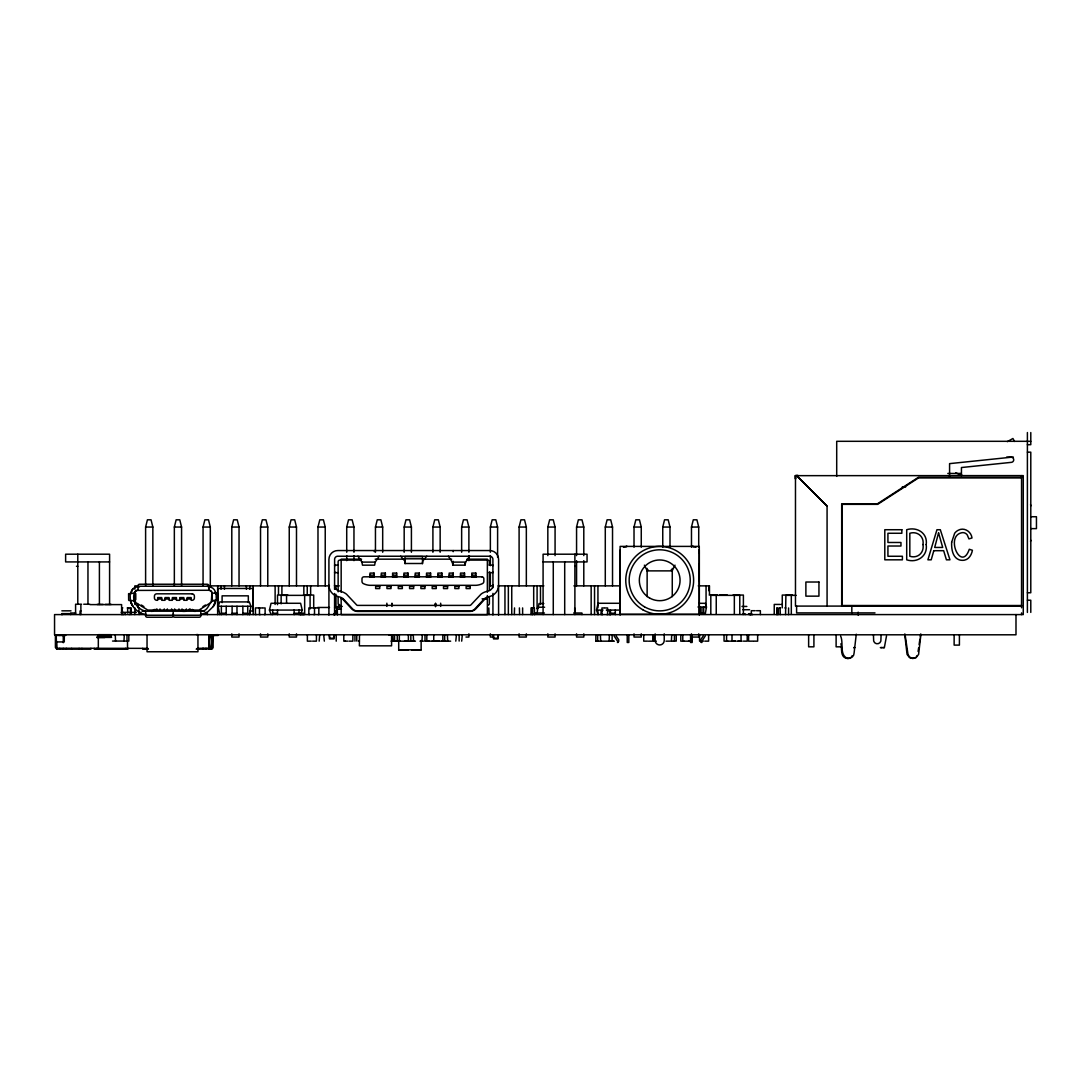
<?xml version="1.0" encoding="UTF-8"?>
<svg xmlns="http://www.w3.org/2000/svg" width="1091" height="1091" viewBox="0 0 1091 1091"><rect width="100%" height="100%" fill="white"/><g stroke="black" fill="none" stroke-linecap="round" stroke-linejoin="round"><path stroke-width="1.5" d="M620.111 550.137L620.111 614.274L699.29 614.26L699.29 550.137M211.913 593.477L211.777 592.468A2.918 2.918 0 0 0 209.717 590.408L208.736 590.272L208.736 585.512A1.691 1.282 0 0 0 207.045 584.231L139.743 584.231A1.691 1.282 0 0 0 138.039 585.512L138.039 590.272M750.594 614.642L750.594 613.688L749.053 613.674M207.358 614.642L207.385 613.251M435.582 606.405L435.554 603.2L435.486 606.705M492.941 585.049L492.887 585.867A5.96 5.96 0 0 1 488.918 590.831L485.972 591.663A14.51 14.51 0 0 0 481.049 594.145L470.848 604.973A1.582 1.582 0 0 1 469.88 605.396L357.63 605.396A1.582 1.582 0 0 1 356.662 604.973L346.461 594.145A14.51 14.51 0 0 0 341.551 591.663L338.605 590.831A5.96 5.96 0 0 1 334.623 585.867L334.582 585.049M379.177 556.205L375.222 562.11L374.636 565.165L362.485 565.165L361.912 562.11L357.957 556.205M469.566 556.205L465.612 562.11L465.025 565.165L452.874 565.165L452.288 562.11L448.346 556.205M334.432 634.662L334.01 638.903L329.496 638.903L329.059 634.662M498.451 634.662L498.028 638.903L493.5 638.903L493.077 634.662M856.271 634.212L854.103 652.977C854.171 657.055 849.684 659.387 846.057 658.268C840.015 656.359 842.225 648.313 840.916 643.745M920.94 634.212L918.595 654.395L916.031 657.723L912.376 658.459M212.131 601.318L212.2 593.177L212.281 600.65L217.859 600.132L217.805 593.681A1.691 1.282 -90 0 0 216.904 593.177L212.145 593.177M134.875 593.477L134.998 592.468A2.918 2.918 0 0 1 137.071 590.408L208.913 590.272M211.381 647.904A1.691 1.691 0 0 1 209.745 649.159L211.381 647.904L211.436 636.38A1.691 1.691 0 0 0 210.945 635.18L209.745 634.676M708.659 590.654L709.3 585.867M435.077 605.41L435.486 603.582M918.09 651.436L918.608 647.945M919.099 644.59L919.904 639.135M920.231 636.98L920.64 634.212M705.277 614.056L706.463 606.991L705.277 603.309L698.69 603.309M882.892 647.604L884.365 647.604L886.519 635.93M249.307 614.588L250.944 606.269L249.307 601.918L219.782 601.918L218.145 606.269L219.782 614.588M335.96 613.442L337.324 609.624M335.578 613.456L336.246 610.319M334.201 634.907L333.451 638.235L330.055 638.235L329.305 634.907M498.219 634.907L497.455 638.235L494.073 638.235L493.309 634.907M271.073 614.588L269.436 610.074L271.073 603.282L300.598 603.282L302.234 610.074L300.598 614.588M598.127 614.588L596.477 610.074L598.127 603.282L619.443 603.282M145.608 585.867L145.608 527.048L147.421 519.807L151.035 519.807L152.849 527.048L152.849 585.867M174.342 585.867L174.342 527.048L176.142 519.807L179.77 519.807L181.57 527.048L181.57 585.867M203.062 585.867L203.062 527.048L204.876 519.807L208.49 519.807L210.304 527.048L210.304 585.867M231.797 585.867L231.797 527.048L233.61 519.807L237.224 519.807L239.038 527.048L239.038 585.867M260.531 585.867L260.531 527.048L262.331 519.807L265.959 519.807L267.772 527.048L267.772 585.867M289.251 585.867L289.251 527.048L291.065 519.807L294.693 519.807L296.493 527.048L296.493 585.867M317.986 585.867L317.986 527.048L319.799 519.807L323.413 519.807L325.227 527.048L325.227 585.867M346.72 552.251L346.72 527.048L348.534 519.807L352.148 519.807L353.961 527.048L353.961 552.251M375.454 552.251L375.454 527.048L377.254 519.807L380.882 519.807L382.682 527.048L382.682 552.251M404.175 552.251L404.175 527.048L405.988 519.807L409.602 519.807L411.416 527.048L411.416 552.251M432.909 552.251L432.909 527.048L434.723 519.807L438.337 519.807L440.15 527.048L440.15 552.251M461.643 552.251L461.643 527.048L463.443 519.807L467.071 519.807L468.885 527.048L468.885 552.251M490.364 552.251L490.364 527.048L492.177 519.807L495.805 519.807L497.605 527.048L497.605 557.296M519.098 585.867L519.098 527.048L520.912 519.807L524.526 519.807L526.339 527.048L526.339 585.867M547.832 555.605L547.832 527.048L549.646 519.807L553.26 519.807L555.074 527.048L555.074 555.605M576.566 555.605L576.566 527.048L578.366 519.807L581.994 519.807L583.794 527.048L583.794 555.605M605.287 585.867L605.287 527.048L607.101 519.807L610.715 519.807L612.528 527.048L612.528 585.867M634.021 547.205L634.021 527.048L635.835 519.807L639.449 519.807L641.263 527.048L641.263 547.205M662.755 547.205L662.755 527.048L664.555 519.807L668.183 519.807L669.997 527.048L669.997 547.205M691.476 547.205L691.476 527.048L693.29 519.807L696.917 519.807L698.717 527.048L698.717 547.205M334.801 571.82L334.582 572.666L338.36 572.666M492.709 565.956L492.941 565.111L489.15 565.111M336.246 610.387L337.31 609.173L337.392 614.615M422.517 562.724L422.776 560.938L426.799 556.205M335.414 614.151L335.96 613.374M536.717 608.751L538.477 607.237M209.745 648.368C212.268 647.099 212.268 636.721 209.745 635.467M337.024 610.305L336.001 614.219L333.641 614.642M644.386 565.152L647.277 570.879L672.124 570.879L675.015 565.152M452.97 565.165L453.188 561.306M705.291 635.971L701.104 642.381L701.936 642.476L700.681 641.481L700.681 639.762L703.272 635.971M181.12 610.96L182.783 609.951M132.829 588.895L130.811 593.777A6.901 6.901 0 0 1 137.711 586.876L139.484 586.876M213.168 606.596L215.636 600.636A8.442 8.442 0 0 1 213.168 606.596L207.767 611.887L201.249 614.588M851.362 656.85L852.235 655.718M916.249 656.85L917.122 655.718M485.1 598.836L475.867 608.819A8.36 8.36 0 0 1 469.798 611.437L357.725 611.437A8.36 8.36 0 0 1 351.643 608.805L342.465 598.891L341.169 598.754M151.813 611.492L154.39 609.419M537.618 608.219L538.518 607.837M647.277 570.879L648.368 570.034M202.899 606.596L205.422 605.014M1007.348 441.637L1012.912 438.5L1014.575 441.46M623.506 547.3L627.011 546.4M850.216 657.723L847.475 658.459M913.794 658.268L915.117 657.723M335.196 613.674L333.641 613.688L335.428 613.592M139.143 614.547L138.939 609.583M514.338 614.547L514.543 607.919M780.31 614.588L780.106 607.96M137.93 590.272L136.811 590.422A3.478 3.478 0 0 0 134.357 592.877C131.588 601.155 137.616 609.46 145.648 611.192L145.648 615.951A1.691 1.282 0 0 0 147.353 617.233L171.478 617.233A1.691 1.282 0 0 0 173.169 615.951M197.171 648.368L212.077 648.095L212.54 636.162A2.414 2.414 0 0 1 214.136 634.771L218.077 634.689L218.077 635.467L214.545 635.48A1.623 1.623 0 0 0 213.14 637.089L213.14 647.454L212.295 648.927L196.203 649.159M625.77 546.55L626.902 546.4M115.564 641.14L115.251 634.798M336.219 641.167L336.219 634.798M358.353 641.167L359.062 641.14M393.115 641.14L392.746 634.798M398.815 641.167L397.274 641.167L397.274 634.798M413.571 641.14L413.257 634.798M415.112 641.14L415.439 641.14M442.605 641.167L445.824 641.167M447.705 641.14L447.392 634.798M600.691 641.14L600.377 634.798M648.681 641.167L652.773 641.167L652.773 634.798M433.482 641.14L432.145 641.14M256.221 614.547L255.43 614.588L255.43 607.919L257.831 607.919M260.258 614.588L259.467 614.628L259.467 607.96M309.639 614.547L308.848 614.588L308.848 607.919L311.249 607.919M337.842 614.547L337.051 614.588L337.051 607.919L337.842 607.919M602.737 614.588L601.946 614.628L601.946 607.96L604.346 607.96M426.417 641.167L427.536 641.14M396.456 641.167L397.724 641.14M404.938 641.167L407.229 641.167M419.967 641.167L423.526 641.14M426.022 641.167L427.29 641.14M427.808 641.167L429.077 641.14L427.754 641.14M441.623 641.167L442.891 641.14L442.796 634.798M666.015 641.167L669.847 641.14M684.057 641.14L682.789 641.167L682.789 634.798M727.833 641.14L726.565 641.167L726.565 634.798M738.184 641.167L739.439 641.167M752.585 614.574L751.317 614.588L751.317 610.701L755.163 610.701M610.755 641.167L611.683 641.167M798.039 475.635L795.475 475.649L795.503 478.963L795.475 475.649L798.162 475.608L795.475 475.662L795.475 606.091L1021.558 606.091M182.674 611.369L185.415 611.342M880.342 647.604L881.814 647.604M884.365 647.604L880.887 647.604M611.287 641.167L613.947 641.167L595.85 641.167L595.85 634.798M1030.79 441.31L836.702 441.31L836.702 476.385M1027.395 444.692L1030.79 444.692L1030.79 432.541M1027.395 452.165L1030.79 452.165L1030.79 592.754L1027.395 592.754M1006.625 457.088L1013.403 457.088M947.806 473.453L961.266 473.453M795.475 475.662L1023.263 475.608L1023.263 614.588L200.799 614.588M1021.558 477.312L918.404 477.312L877.491 503.769L841.693 503.769L841.693 606.091M1021.558 477.872L918.567 477.872L877.655 504.342L842.252 504.342L842.252 605.519L1021.558 605.519M902.271 486.927L905.68 486.927M1030.79 516.725L1036.45 516.725L1036.45 528.63L1030.79 528.63M145.608 527.048L152.849 527.048M174.342 527.048L181.57 527.048M203.062 527.048L210.304 527.048M231.797 527.048L239.038 527.048M260.531 527.048L267.772 527.048M289.251 527.048L296.493 527.048M317.986 527.048L325.227 527.048M346.72 527.048L353.961 527.048M375.454 527.048L382.682 527.048M404.175 527.048L411.416 527.048M432.909 527.048L440.15 527.048M461.643 527.048L468.885 527.048M490.364 527.048L497.605 527.048M519.098 527.048L526.339 527.048M547.832 527.048L555.074 527.048M576.566 527.048L583.794 527.048M605.287 527.048L612.528 527.048M634.021 527.048L641.263 527.048M662.755 527.048L669.997 527.048M691.476 527.048L698.717 527.048M405.006 558.81L422.517 558.81M361.557 559.165L341.169 559.165L341.169 592.154M375.168 559.165L404.065 559.165M422.762 559.165L451.66 559.165M466.962 559.165L487.363 559.165L487.363 592.222M361.189 560.092L339.833 560.092A1.691 1.691 0 0 0 338.128 561.797L338.128 591.827M467.971 560.092L487.691 560.092A1.691 1.691 0 0 1 489.382 561.797L489.382 565.124M109.591 561.92L65.624 561.92L65.624 554.201L109.591 554.201L109.591 604.4M543.086 561.92L587.053 561.92L587.053 554.201L543.086 554.201L543.086 614.588M361.912 562.11L375.222 562.11M452.288 562.11L465.612 562.11M405.006 563.501L422.517 563.501M338.36 565.111L334.582 565.111L334.801 565.956M76.479 566.284L77.788 566.284M574.889 566.284L576.198 566.284M489.15 572.666L492.941 572.666L492.709 571.82M369.985 575.175L374.063 575.175M381.305 575.175L385.368 575.175M392.61 575.175L396.688 575.175M403.915 575.175L407.993 575.175M415.235 575.175L419.299 575.175M426.54 575.175L430.618 575.175M437.859 575.175L441.923 575.175M449.165 575.175L453.242 575.175M460.484 575.175L464.548 575.175M471.789 575.175L475.867 575.175M138.257 585.867L134.861 585.867L134.861 589.235M207.413 585.867L329.441 585.867M335.796 585.867L339.369 585.867M489.764 585.867L493.268 585.867M498.205 585.867L543.85 585.867M573.907 585.867L619.879 585.867L619.879 604.455M698.24 585.867L709.464 585.867L709.464 594.309M134.316 593.177L128.588 593.681L128.656 600.132A1.691 1.282 -90 0 0 129.556 600.636L134.248 600.636M287.847 595.059L277.509 595.059L277.509 604.673M303.38 595.059L313.703 595.059L313.703 607.864M709.205 595.059L717.523 595.059M719.624 595.059L727.302 595.059M733.057 595.059L743.394 595.059L743.394 614.369M792.598 595.059L782.261 595.059L782.261 607.864M796.103 595.359L785.888 595.359L785.561 614.588M482.099 598.836L487.363 598.836M157.663 599.027L161.741 599.027M165.014 599.027L169.091 599.027M172.378 599.027L176.442 599.027M179.729 599.027L183.793 599.027M187.079 599.027L191.143 599.027M1027.395 600.227L1030.79 600.227L1030.79 612.419M543.809 603.555L539.036 603.555L538.34 607.237L544.614 607.237M81.58 604.223L75.593 604.223L75.593 614.178M83.734 604.223L89.735 604.223M97.099 604.428L103.099 604.428M105.241 604.428L111.241 604.428M780.242 604.428L774.242 604.428L774.242 614.383M781.306 604.428L782.383 604.428M89.939 604.605L121.606 604.605L121.606 614.588M218.145 606.269L250.944 606.269M342.274 606.432L337.392 606.432L336.942 609.228L341.469 609.228M741.962 606.432L746.844 606.432M697.981 606.991L706.463 606.991M317.672 607.469L329.509 607.469M334.582 607.469L337.951 607.469M122.847 607.919L121.987 607.919L121.987 612.924M127.238 607.919L130.934 607.919L130.934 612.897M138.462 607.96L139.348 607.919M258.69 607.919L261.854 607.96M262.713 607.96L265.113 607.96L265.113 614.628L264.322 614.588M312.108 607.919L315.585 607.919M316.445 607.919L318.831 607.919L318.831 614.588L318.04 614.547M488.836 607.919L489.041 614.547M519.398 607.919L519.602 614.547M534.263 607.96L531.031 607.96L531.031 614.628M605.205 607.96L607.605 607.96L607.605 614.628L606.814 614.588M779.615 607.919L780.515 607.96M784.879 607.919L785.765 607.96M537.781 608.26L537.14 613.033M742.848 609.719L749.585 609.719M269.436 610.074L302.234 610.074M596.477 610.074L603.05 610.074M606.323 610.074L619.443 610.074M602.355 610.701L601.086 610.701L601.086 614.588M607.592 610.701L610.142 610.701L610.142 614.588L608.873 614.574M756.54 610.701L760.372 610.701L760.372 614.588M61.86 610.837L71.01 610.837M80.884 610.96L80.066 610.96L80.066 614.588M121.606 610.96L122.437 610.96L122.437 614.588M249.594 611.001L252.948 611.001L252.948 588.472L217.723 588.472L217.723 611.001M121.183 612.365L136.402 612.365M75.688 613.006L70.751 613.006L70.697 614.588M544.409 612.978L534.713 612.978L534.713 614.588M573.689 613.006L581.926 613.006L581.926 614.588M700.177 612.924L703.695 612.924M874.996 612.897L796.607 612.897L796.607 606.091M221.364 613.251L226.232 613.251M232.11 613.251L236.979 613.251M242.857 613.251L247.725 613.251M272.655 613.251L277.523 613.251M294.147 613.251L299.002 613.251M610.455 613.251L615.31 613.251M70.697 613.619L61.86 613.619L61.86 614.588M748.958 613.851L751.713 613.851M146.358 614.588L54.55 614.588L54.55 634.798L1015.994 634.798L1015.994 614.588M98.354 634.676L110.846 634.676M196.489 634.58L197.948 634.58L197.948 651.763L147.04 651.763L147.04 634.798M388.846 634.921L391.587 634.921M55.355 634.689L55.355 635.48L65.705 635.48M97.917 635.48L111.377 635.48M97.631 636.953L107.982 636.953M96.949 637.062L111.527 637.062M465.98 637.049L468.885 637.049L468.885 633.83M493.268 637.049L490.364 637.049L490.364 633.83M96.949 637.403L111.527 637.403M96.894 637.512L104.777 637.512L104.341 636.953M112.537 641.058L127.006 641.058L127.006 634.894M311.276 641.14L307.376 641.167L307.376 634.798M312.599 641.14L316.431 641.167L316.431 634.798M324.341 641.14L323.7 634.798M344.633 641.14L347.634 641.14M349.011 641.14L352.843 641.167L352.843 634.798M358.666 641.14L359.389 641.14M391.028 641.14L393.646 641.167M394.969 641.14L400.288 641.14M404.543 641.14L409.48 641.14M410.148 641.14L413.898 641.14M414.485 641.14L412.725 641.14M425.19 641.14L438.541 641.14M438.964 641.14L442.796 641.167M446.301 641.14L450.665 641.167M455.793 641.14L456.433 634.798M461.684 641.14L462.325 634.798M647.563 641.14L643.731 641.167L643.731 634.798M656.332 641.14L653.782 641.167L653.782 634.798M671.074 641.14L675.056 641.167M703.381 641.14L699.549 641.167L699.549 634.798M704.759 641.14L708.605 641.167L708.605 634.798M735.839 641.14L724.056 641.167L724.056 634.798M737.216 641.14L742.016 641.14M743.394 641.14L747.226 641.167L747.226 634.798M752.913 641.14L748.59 641.167L748.59 634.798M753.813 641.14L757.645 641.167L757.645 634.798M841.393 646.827L836.115 646.827L836.115 634.948M56.2 635.521L56.65 648.245L147.899 648.368M148.403 649.159L142.73 649.159L142.73 648.368M398.965 649.813L420.881 649.813M408.225 650.072L398.706 650.168L398.706 640.512M411.621 650.072L421.14 650.168L421.14 640.512M595.85 641.167L598.113 641.167M748.999 614.574L750.594 614.574M300.066 613.183L304.171 613.251L304.144 614.642L299.957 614.56M739.78 641.14L741.048 641.167L741.048 634.798M731.843 641.14L733.111 641.167L732.006 641.167L732.006 634.798M734.338 641.14L735.607 641.167M688.585 641.14L689.839 641.167M433.809 641.14L435.064 641.167L433.741 641.167L433.741 634.798M435.595 641.14L436.864 641.167M407.107 641.14L408.375 641.167L408.375 634.798M405.511 641.167L399.333 641.167L399.333 634.798M438.077 641.167L439.209 641.167M313.717 614.547L314.508 614.588L314.508 607.919M671.401 641.14L671.715 634.798M609.105 641.14L609.419 634.798M421.985 641.14L422.299 634.798M345.274 641.167L343.801 641.167L343.801 634.798M319.172 641.167L319.69 634.798M123.979 641.14L124.292 634.798M693.508 546.523L692.499 546.4L695.894 547.3M913.29 658.459L909.621 657.723L907.071 654.395L904.712 634.212M210.522 587.108L208.749 586.876A6.901 6.901 0 0 1 215.636 593.777L215.404 591.99M57.1 649.159L55.409 647.454L55.409 635.521M145.198 614.588C138.625 613.101 131.67 607.619 130.811 600.636A8.442 8.442 0 0 0 133.279 606.596M955.73 472.88L962.085 475.281M911.858 658.268L909.403 656.85L907.985 654.395L905.025 634.212M847.189 658.268C839.143 654.682 843.807 642.531 840.615 636.08M141.366 605.014L143.876 606.596M671.033 570.034L672.124 570.879M201.112 610.224L201.835 610.96M192.371 609.419L194.962 611.492M827.073 506.129L796.607 475.662L827.073 506.129L827.073 606.091M400.711 556.205L404.734 560.938L405.006 562.724M616.129 635.971L618.72 639.762L618.72 641.481L617.451 642.476L618.283 642.381L614.11 635.971M464.848 565.029L464.725 563.733M131.097 602.818L131.943 604.85M392.433 605.41L391.969 603.2L391.928 606.405M699.058 551.432L699.29 553.178M212.254 593.995L212.104 592.877A3.478 3.478 0 0 0 209.649 590.422M134.875 599.805L135.707 602.559L147.749 610.06L199.039 610.06L211.286 602.287L211.913 592.972M134.207 600.405L134.398 601.932M532.394 613.169L532.394 614.342M698.949 549.455L698.949 552.851M1027.395 432.541L1027.395 612.419M1021.558 475.608L1021.558 607.782M1021.558 612.897L1021.558 614.588M961.444 475.921L961.444 467.534L1011.425 462.339A2.55 2.55 0 0 0 1013.703 459.543A2.55 2.55 0 0 0 1010.893 457.265L949.579 463.634L949.579 476.699M959.412 634.921L959.412 645.108L954.134 645.108L954.134 634.921M881.092 634.976L880.86 641.044A3.723 3.723 0 0 1 873.673 641.044L873.441 634.976M858.194 612.16L858.194 615.16M851.826 606.091L851.826 612.897M813.913 634.948L813.913 646.827L808.636 646.827L808.636 634.948M791.316 595.059L791.316 614.369M788.588 607.96L788.588 614.628M778.415 608.055L778.415 614.506M777.283 607.96L777.283 614.628M776.792 607.919L776.792 614.588M745.139 614.588L745.139 613.851L743.094 613.851L743.094 614.588M739.78 614.015L739.78 595.359L710.814 595.359L710.814 614.015M734.338 595.059L734.338 614.369M716.242 595.059L716.242 614.369M706.068 585.867L706.068 607.837M703.695 606.991L703.695 614.097L700.177 614.097L700.177 606.991M701.936 607.632L701.936 612.528M699.29 615.065L699.29 546.4L620.111 546.4L620.111 615.065M698.84 564.292L698.84 580.576M698.717 633.83L698.717 637.049L691.476 637.049L691.476 633.83M692.158 634.689L692.158 642.476L690.576 642.476L690.576 634.621M691.83 634.798L691.83 641.167L680.798 641.167L680.798 634.798M676.243 634.798L676.243 641.167M674.429 634.894L674.429 641.058M672.261 568.411L672.261 596.654M664.228 633.789L664.228 640.444A4.528 4.528 0 0 1 659.7 644.972A4.528 4.528 0 0 1 655.173 640.444L655.173 633.871M647.127 568.411L647.127 596.654M641.263 633.83L641.263 637.049L634.021 637.049L634.021 633.83M628.811 634.689L628.811 642.476L627.23 642.476L627.23 634.689M615.31 609.951L615.31 614.642M612.133 634.894L612.133 641.058M610.455 609.951L610.455 614.642M597.936 585.867L597.936 607.837M597.936 611.205L597.936 614.588M597.663 634.894L597.663 641.058M594.54 585.867L594.54 614.588M591.158 585.867L591.158 614.588M583.794 560.651L583.794 585.867M583.794 633.83L583.794 637.049L576.566 637.049L576.566 633.83M576.566 560.651L576.566 585.867M574.889 554.201L574.889 614.588M574.698 607.96L574.698 612.951M564.702 561.92L564.702 614.588M555.074 633.83L555.074 637.049L547.832 637.049L547.832 633.83M553.273 561.92L553.273 614.588M540.481 585.867L540.481 604.455M537.086 585.867L537.086 607.837M534.426 608.355L534.426 614.506M533.69 585.867L533.69 607.837M532.613 608.26L532.613 614.628M532.163 608.055L532.163 614.506M526.339 633.83L526.339 637.049L519.098 637.049L519.098 633.83M522.616 607.919L522.616 614.588M511.747 585.867L511.747 614.588M508.351 585.867L508.351 614.588M504.956 585.867L504.956 614.588M498.587 615.092L498.587 559.41A8.864 8.864 0 0 0 489.504 550.546L338.005 550.546A8.864 8.864 0 0 0 328.923 559.41L328.923 615.092M492.941 587.722L492.9 558.987A3.205 3.205 0 0 0 490.077 556.233L337.446 556.233A3.205 3.205 0 0 0 334.623 558.987L334.582 589.358M492.941 593.354L492.941 614.969M490.364 555.605L490.364 565.697M490.364 572.42L490.364 585.867M489.382 571.807L489.382 590.163M489.382 596.832L489.382 603.514A1.691 1.691 0 0 1 487.691 605.205M487.363 595.536L487.363 614.669L341.169 614.588L341.169 597.8M468.885 555.605L468.885 560.651M459.147 634.894L459.147 641.058M453.188 550.546L453.188 551.678M444.678 634.894L444.678 641.058M440.669 603.2L440.669 606.405M426.826 634.798L426.826 641.167M425.013 634.894L425.013 641.058M422.517 563.665L422.517 556.587L405.006 556.615L405.006 563.665M410.843 634.798L410.843 641.167M394.56 634.894L394.56 641.058M391.587 634.812L391.587 645.831L359.375 645.831L359.485 634.798M386.855 603.2L386.855 606.405M374.336 550.546L374.336 551.678M356.771 634.894L356.771 641.058M354.957 634.798L354.957 641.167M353.961 555.605L353.961 560.651M346.72 555.605L346.72 560.651M339.369 604.455L339.369 607.837M338.128 596.832L338.128 603.514A1.691 1.691 0 0 0 339.833 605.205M335.973 585.867L335.973 589.235M335.973 594.309L335.973 607.837M334.582 593.49L334.582 615.092M310.635 585.867L310.635 594.309M310.089 608.928L310.089 595.359L281.137 595.359L281.137 603.841M307.239 585.867L307.239 594.309M304.662 595.059L304.662 614.369M303.844 585.867L303.844 594.309M299.002 609.951L299.002 614.642M296.493 633.83L296.493 637.049L289.251 637.049L289.251 633.83M294.147 609.951L294.147 614.642M286.565 595.059L286.565 603.105M281.901 585.867L281.901 594.309M278.505 585.867L278.505 594.309M277.523 609.951L277.523 614.642M275.123 585.867L275.123 604.455M272.655 609.951L272.655 614.642M267.772 633.83L267.772 637.049L260.531 637.049L260.531 633.83M253.18 585.867L253.18 614.588M249.784 585.867L249.784 589.235M249.784 611.205L249.784 614.588M248.325 602.587L248.325 595.836L222.1 595.836L222.1 602.655M247.725 606.269L247.725 614.642M246.389 585.867L246.389 589.235M242.857 606.269L242.857 614.642M239.038 633.83L239.038 637.049L231.797 637.049L231.797 633.83M236.979 606.269L236.979 614.642M232.11 606.269L232.11 614.642M226.232 606.269L226.232 614.642M224.446 585.867L224.446 589.235M221.364 606.269L221.364 614.642M221.05 585.867L221.05 589.235M217.654 585.867L217.654 594.309M217.654 599.382L217.654 614.588M211.436 648.368L211.436 649.159M209.063 634.676L209.063 649.159L208.954 635.494M208.736 590.272L208.736 587.517A1.691 1.282 0 0 0 207.045 586.249L139.743 586.249A1.691 1.282 0 0 0 138.039 587.517M208.722 648.368L208.722 649.159M205.954 648.368L205.954 649.159M203.526 648.368L203.526 649.159M202.626 648.368L202.626 649.159M198.426 648.368L198.426 649.159M190.557 609.133L190.557 610.06M189.384 608.928L189.384 610.06M186.329 608.928L186.329 610.06M182.033 608.928L182.033 610.06M178.979 608.928L178.979 610.06M174.683 608.928L174.683 610.06M173.169 611.192L173.278 613.947A1.691 1.282 0 0 0 174.983 615.229L199.108 615.229A1.691 1.282 0 0 0 200.799 613.947M171.628 608.928L171.628 610.06M167.332 608.928L167.332 610.06M164.277 608.928L164.277 610.06M159.982 608.928L159.982 610.06M156.927 608.928L156.927 610.06M155.986 609.31L155.986 610.06M138.257 604.455L138.257 607.837M135.775 593.531L135.775 599.75M134.861 592.618L134.861 604.455M134.861 607.837L134.861 612.897M134.779 613.878L134.779 614.588M130.975 614.588L130.975 613.878L129.12 614.588M130.743 607.96L130.743 612.937M130.47 607.919L130.47 612.897M128.82 634.798L128.82 641.167M127.824 648.368L127.824 649.159L94.221 649.159L94.221 648.368M127.647 607.919L127.647 612.924M127.511 641.126L127.511 649.159M125.438 648.368L125.438 649.159M125.315 614.588L125.315 613.878L123.46 614.588M107.982 635.48L107.982 637.062M99.404 561.92L99.404 604.4M98.326 635.467L98.326 649.159M96.594 648.368L96.594 649.159M90.894 648.368L90.894 649.159L56.596 649.159L56.596 641.917L64.287 641.917L64.287 634.676M87.962 561.92L87.962 604.4M81.934 648.368L81.934 649.159M80.884 604.605L80.884 614.588M79.097 648.368L79.097 649.159M77.788 554.201L77.788 604.4M71.638 648.368L71.638 649.159M66.333 648.368L66.333 649.159M63.264 634.689L63.264 642.722M63.264 648.368L63.264 649.159M62.31 634.689L62.31 635.48M62.173 613.619L62.173 614.588M59.76 634.689L59.76 635.48M59.76 648.368L59.76 649.159M57.018 648.368L57.018 649.159M173.169 613.947A1.691 1.282 0 0 1 171.478 615.229L147.353 615.229A1.691 1.282 0 0 1 145.648 613.947M173.278 615.951A1.691 1.282 0 0 0 174.983 617.233L199.108 617.233A1.691 1.282 0 0 0 200.799 615.951L200.799 611.192C209.527 611.792 208.626 599.491 214.995 600.636A1.691 1.282 -90 0 0 216.277 598.932L216.168 594.881A1.691 1.282 -90 0 0 214.886 593.177M204.358 611.274A2.264 2.264 0 0 0 203.772 611.192L142.689 611.192A2.264 2.264 0 0 0 142.103 611.274M205.722 612.324A2.264 2.264 0 0 1 206.022 613.456M140.425 613.456A2.264 2.264 0 0 1 140.725 612.324M131.561 600.636A1.691 1.282 -90 0 1 130.279 598.932L130.17 594.881A1.691 1.282 -90 0 1 131.452 593.177M498.587 585.199A11.619 11.619 0 0 1 489.504 596.545L487.554 597.091A8.919 8.919 0 0 0 484.268 598.823L475.049 608.778A7.242 7.242 0 0 1 469.771 611.055L357.739 611.055A7.242 7.242 0 0 1 352.461 608.778L343.242 598.823A8.919 8.919 0 0 0 339.969 597.091L338.005 596.545A11.619 11.619 0 0 1 328.923 585.199M1030.545 504.683A3.355 3.355 0 0 1 1030.79 505.965M1030.79 540.236A2.073 2.073 0 0 1 1030.518 541.272M951.652 542.268C951.366 548.568 952.348 557.283 959.18 559.833A11.333 11.333 0 0 0 964.417 560.174C969.081 559.288 971.645 554.583 972.408 550.273L969.285 549.264C961.13 573.211 944.26 534.863 962.63 532.613A5.441 5.441 0 0 1 967.281 534.972L968.931 538.899L971.999 537.972C971.304 531.603 964.158 526.967 958.307 530.226A10.214 10.214 0 0 0 954.666 533.254L951.652 542.268M922.986 544.545C924.391 552.551 917.804 558.81 909.826 556.26L909.826 533.267C917.449 530.867 924.336 536.69 922.986 544.545M926.191 544.6C927.95 555.946 917.299 563.351 906.703 559.819L906.703 529.721C917.04 526.476 927.923 533.144 926.191 544.6M938.56 532.872L934.701 547.45L942.692 547.45L938.56 532.872M933.801 550.696L931.209 559.819L927.895 559.819L936.951 529.721L940.319 529.721L949.961 559.819L946.415 559.819L943.66 550.696L933.801 550.696M854.798 647.604L853.762 647.604L854.798 647.604M901.848 529.721L884.801 529.721L884.801 559.819L902.393 559.819L902.393 556.26L887.924 556.26L887.924 546.018L900.961 546.018L900.961 542.486L887.924 542.486L887.924 533.267L901.848 533.267L901.848 529.721M374.063 573.089L369.985 573.089L369.985 577.262L374.063 577.262L374.063 573.089M385.368 573.089L381.305 573.089L381.305 577.262L385.368 577.262L385.368 573.089M396.688 573.089L392.61 573.089L392.61 577.262L396.688 577.262L396.688 573.089M407.993 573.089L403.915 573.089L403.915 577.262L407.993 577.262L407.993 573.089M419.299 573.089L415.235 573.089L415.235 577.262L419.299 577.262L419.299 573.089M430.618 573.089L426.54 573.089L426.54 577.262L430.618 577.262L430.618 573.089M441.923 573.089L437.859 573.089L437.859 577.262L441.923 577.262L441.923 573.089M453.242 573.089L449.165 573.089L449.165 577.262L453.242 577.262L453.242 573.089M464.548 573.089L460.484 573.089L460.484 577.262L464.548 577.262L464.548 573.089M475.867 573.089L471.789 573.089L471.789 577.262L475.867 577.262L475.867 573.089M481.867 576.812L363.971 576.812A1.991 1.991 0 0 0 361.994 578.666L361.994 581.503A2.537 2.537 0 0 0 363.262 583.549A17.142 17.142 0 0 0 369.822 585.322L476.017 585.322A17.142 17.142 0 0 0 482.577 583.549A2.537 2.537 0 0 0 483.845 581.503L483.845 578.666A1.991 1.991 0 0 0 481.867 576.812M818.946 582.021L805.881 582.021L805.881 596.15L818.946 596.15L818.946 582.021M379.723 586.481L375.645 586.481L375.645 588.581L379.723 588.581L379.723 586.481M391.028 586.481L386.95 586.481L386.95 588.581L391.028 588.581L391.028 586.481M402.334 586.481L398.27 586.481L398.27 588.581L402.334 588.581L402.334 586.481M413.653 586.481L409.575 586.481L409.575 588.581L413.653 588.581L413.653 586.481M424.958 586.481L420.894 586.481L420.894 588.581L424.958 588.581L424.958 586.481M436.277 586.481L432.2 586.481L432.2 588.581L436.277 588.581L436.277 586.481M447.583 586.481L443.505 586.481L443.505 588.581L447.583 588.581L447.583 586.481M458.888 586.481L454.824 586.481L454.824 588.581L458.888 588.581L458.888 586.481M470.207 586.481L466.13 586.481L466.13 588.581L470.207 588.581L470.207 586.481M192.057 593.818L156.763 593.818A2.332 2.332 0 0 0 154.431 596.15L154.431 597.963A2.332 2.332 0 0 0 156.763 600.295L157.663 600.295L157.663 597.582L161.741 597.582L161.741 600.295L165.014 600.295L165.014 597.582L169.091 597.582L169.091 600.295L172.378 600.295L172.378 597.582L176.442 597.582L176.442 600.295L179.729 600.295L179.729 597.582L183.793 597.582L183.793 600.295L187.079 600.295L187.079 597.582L191.143 597.582L191.143 600.295L192.057 600.295A2.332 2.332 0 0 0 194.389 597.963L194.389 596.15A2.332 2.332 0 0 0 192.057 593.818M649.513 597.963A20.361 20.361 0 0 0 680.061 580.33A20.361 20.361 0 0 0 649.513 562.697A20.361 20.361 0 0 0 649.513 597.963M642.735 609.719A33.93 33.93 0 0 0 693.631 580.33A33.93 33.93 0 0 0 642.735 550.941A33.93 33.93 0 0 0 642.735 609.719M644.426 606.773A30.534 30.534 0 0 0 690.235 580.33A30.534 30.534 0 0 0 644.426 553.887A30.534 30.534 0 0 0 644.426 606.773"/></g></svg>
